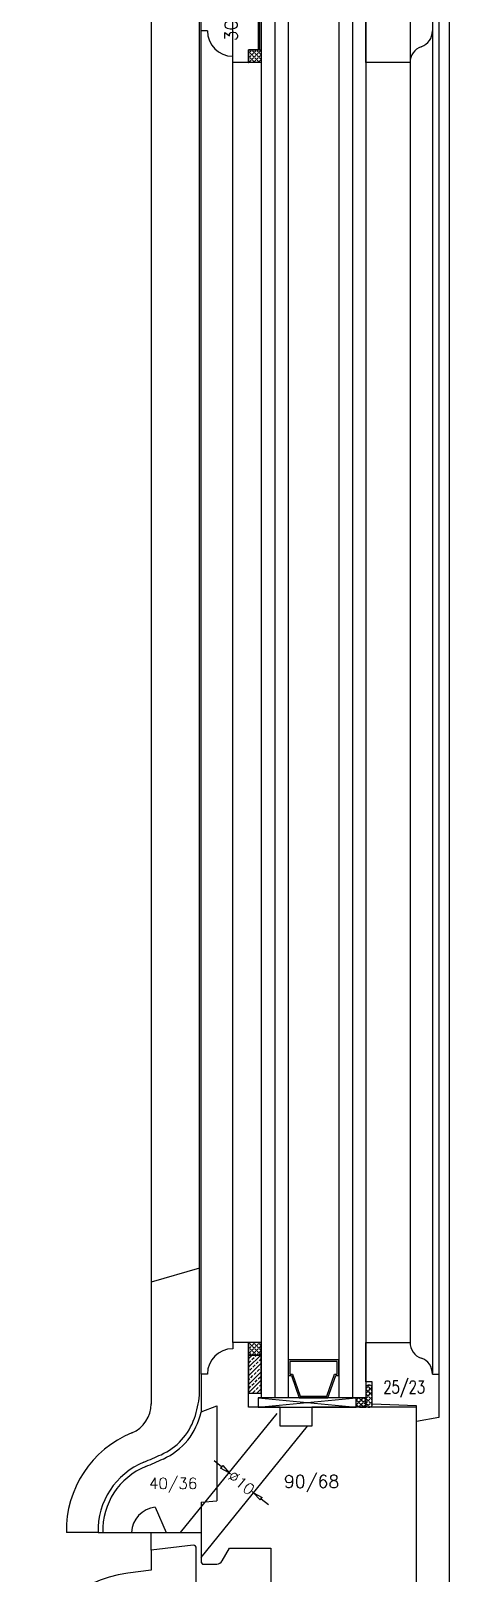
# Model space of a CAD drawing. Header units: millimetres. Extents: x -1007 to 7712, y -6262 to -71.
# Drawn here: x 5734.3 to 5866.3, y -2801.3 to -2314.4 of the extents above; entities that cross this region are included whole.
import ezdxf
from ezdxf.enums import TextEntityAlignment as Align

# ---------------------------------------------------------------- set-up
doc = ezdxf.new("R2010")
doc.units = ezdxf.units.MM
doc.layers.get('0').update_dxf_attribs({"color": 250})
doc.layers.add('dim', color=7, linetype='Continuous')
doc.styles.add('romans', font='romans.shx')
doc.dimstyles.new('Ech 1-1', dxfattribs={"dimtxt": 3.5, "dimasz": 3, "dimexe": 0.25, "dimexo": 0, "dimgap": 0.01, "dimtad": 0, "dimdec": 8, "dimzin": 12, "dimtxsty": 'romans', "dimblk": 'CLOSEDBLANK', "dimcen": 2.5, "dimclrd": 9, "dimclre": 9, "dimclrt": 6, "dimadec": 4, "dimazin": 3, "dimtfac": 1, "dimtdec": 8, "dimtmove": 0, "dimatfit": 3, "dimldrblk": 'CLOSEDBLANK', "dimfxl": 0, "dimarcsym": 0})

# ---------------------------------------------------------------- blocks, each defined once
blk = doc.blocks.new('_ClosedBlank')
at = {"color": 0, "linetype": 'ByBlock', "lineweight": -2}
for p, q in [((-1, 0.17), (0, 0)), ((-1, 0.17), (-1, -0.17)), ((0, 0), (-1, -0.17))]:
    blk.add_line(p, q, dxfattribs=at)
blk = doc.blocks.new('*D63')
at = {"layer": 'Defpoints', "color": 0, "transparency": 16777216}
for p in [(5796.74, -2769.66), (5804.51, -2775.96), (5804.57, -2775.89)]:
    blk.add_point(p, dxfattribs=at)
at = {"layer": 'dim', "color": 9, "lineweight": -2, "transparency": 16777216}
for p, q in [((5794.47, -2767.7), (5792.14, -2765.81)), ((5796.74, -2769.66), (5796.96, -2769.39)), ((5796.8, -2769.59), (5797.24, -2769.95)), ((5804.57, -2775.89), (5804.12, -2775.52)), ((5804.51, -2775.96), (5804.72, -2775.69)), ((5806.9, -2777.78), (5809.23, -2779.66))]:
    blk.add_line(p, q, dxfattribs=at)
at = {"layer": 'dim', "color": 9, "lineweight": -2, "transparency": 16777216, "xscale": 3, "yscale": 3, "zscale": 3}
for p, rotation in [((5796.8, -2769.59), 320.9680852208882), ((5804.57, -2775.89), 140.9680852208882)]:
    blk.add_blockref('_ClosedBlank', p, dxfattribs=dict(at, rotation=rotation))
at = {"layer": 'dim', "color": 6, "transparency": 16777216, "insert": (5800.68, -2772.74), "char_height": 3.5, "attachment_point": 5, "rotation": 320.9681, "style": 'romans'}
blk.add_mtext('%%c10', dxfattribs=at)
blk = doc.blocks.new('3')
for p, q in [((5118.41, 5707.47), (5118.41, 3387.47)), ((5024.41, 5690.47), (5024.41, 3457.96)), ((5039.61, 3460.8), (5039.61, 5678.47)), ((5059.11, 5634.97), (5059.11, 3459.97)), ((5063.36, 5634.97), (5063.36, 3459.97)), ((5067.61, 5634.97), (5067.61, 3459.97)), ((5083.61, 5634.97), (5083.61, 3459.97)), ((5087.86, 5634.97), (5087.86, 3459.97)), ((5092.11, 5634.97), (5092.11, 3459.97)), ((5040.11, 3467.47), (5040.11, 4325.47)), ((5113.11, 4325.47), (5113.11, 3467.71)), ((5115.11, 4325.47), (5115.11, 3467.47)), ((5050.11, 3477.47), (5050.11, 4315.47)), ((5106.11, 4315.47), (5106.11, 3477.47)), ((5092.11, 3881.47), (5092.11, 3911.47)), ((5058.11, 3907.47), (5058.11, 3885.47)), ((5058.11, 3907.47), (5058.11, 3885.47)), ((5058.71, 3885.47), (5058.71, 3907.47)), ((5040.11, 3891.47), (5040.11, 3901.47)), ((5042.11, 3891.47), (5040.11, 3891.47)), ((5058.11, 3885.47), (5055.11, 3885.47)), ((5055.11, 3885.47), (5055.11, 3881.47)), ((5055.11, 3885.47), (5059.11, 3885.47)), ((5055.11, 3881.47), (5055.11, 3885.47)), ((5058.11, 3885.47), (5058.71, 3885.47)), ((5059.11, 3885.47), (5059.11, 3881.47)), ((5050.11, 3881.47), (5050.11, 3883.47)), ((5055.11, 3881.47), (5050.11, 3881.47)), ((5059.11, 3881.47), (5055.11, 3881.47)), ((5106.11, 3881.47), (5092.11, 3881.47)), ((5039.61, 3500.9), (5024.41, 3496.47)), ((5055.11, 3477.47), (5050.11, 3477.47)), ((5050.11, 3477.47), (5050.11, 3475.47)), ((5055.11, 3456.97), (5055.11, 3477.47)), ((5059.11, 3477.47), (5055.11, 3477.47)), ((5055.11, 3477.47), (5055.11, 3473.47)), ((5059.11, 3473.47), (5059.11, 3477.47)), ((5092.11, 3464.97), (5092.11, 3477.47)), ((5092.11, 3477.47), (5106.11, 3477.47)), ((5055.11, 3473.47), (5059.11, 3473.47)), ((5059.11, 3473.47), (5055.11, 3473.47)), ((5055.11, 3473.47), (5055.11, 3461.47)), ((5059.11, 3461.47), (5059.11, 3473.47)), ((5083.61, 3471.97), (5067.61, 3471.97)), ((5067.61, 3471.97), (5067.61, 3466.97)), ((5083.11, 3471.47), (5068.11, 3471.47)), ((5068.11, 3471.47), (5068.11, 3467.47)), ((5083.11, 3467.47), (5083.11, 3471.47)), ((5083.61, 3466.97), (5083.61, 3471.97)), ((5042.11, 3467.47), (5040.11, 3467.47)), ((5040.11, 3467.47), (5040.11, 3455.46)), ((5067.61, 3466.97), (5068.61, 3466.97)), ((5068.11, 3467.47), (5068.96, 3467.47)), ((5068.61, 3466.97), (5071.04, 3459.97)), ((5068.96, 3467.47), (5071.4, 3460.47)), ((5079.82, 3460.47), (5082.25, 3467.47)), ((5080.17, 3459.97), (5082.61, 3466.97)), ((5082.25, 3467.47), (5083.11, 3467.47)), ((5082.61, 3466.97), (5083.61, 3466.97)), ((5113.11, 3467.47), (5115.11, 3467.47)), ((5115.11, 3467.47), (5115.11, 3453.72)), ((5094.11, 3464.97), (5092.11, 3464.97)), ((5092.11, 3463.47), (5092.11, 3457.48)), ((5094.11, 3457.97), (5094.11, 3464.97)), ((5094.11, 3457.48), (5094.11, 3463.47)), ((5040.11, 3455.55), (5045.11, 3457.47)), ((5045.11, 3457.47), (5045.11, 3427.47)), ((5055.11, 3461.47), (5059.11, 3461.47)), ((5065.11, 3456.97), (5055.11, 3456.97)), ((5058.11, 3456.97), (5089.11, 3459.97)), ((5058.11, 3459.97), (5089.11, 3456.97)), ((5089.11, 3459.97), (5058.11, 3459.97)), ((5058.11, 3459.97), (5058.11, 3456.97)), ((5058.11, 3456.97), (5089.11, 3456.97)), ((5092.11, 3459.97), (5059.11, 3459.97)), ((5065.11, 3450.97), (5065.11, 3456.97)), ((5071.04, 3459.97), (5080.17, 3459.97)), ((5071.4, 3460.47), (5079.82, 3460.47)), ((5075.11, 3456.97), (5075.11, 3450.97)), ((5108.11, 3456.97), (5075.11, 3456.97)), ((5089.11, 3456.97), (5089.11, 3459.97)), ((5092.11, 3459.97), (5090.11, 3459.97)), ((5090.11, 3456.97), (5092.11, 3456.97)), ((5092.11, 3456.97), (5092.11, 3459.97)), ((5108.11, 3457.47), (5094.11, 3457.97)), ((5108.11, 3452.47), (5108.11, 3457.47)), ((5108.11, 3387.96), (5108.11, 3456.97)), ((5033.67, 3417.47), (5064.11, 3455.01)), ((5115.11, 3453.72), (5108.11, 3452.47)), ((5040.11, 3409.53), (5073.71, 3450.97)), ((5075.11, 3450.97), (5065.11, 3450.97)), ((5025.61, 3425.47), (5029.11, 3417.47)), ((5040.11, 3427.04), (5045.11, 3427.47)), ((5040.11, 3427.04), (5040.11, 3417.47)), ((5007.61, 3417.47), (4997.61, 3417.47)), ((5007.61, 3417.47), (5009.11, 3417.47)), ((5009.11, 3417.47), (5018.11, 3417.47)), ((5018.11, 3417.47), (5029.11, 3417.47)), ((5024.41, 3411.89), (5024.41, 3417.47)), ((5037.61, 3413.47), (5024.41, 3411.89)), ((5029.11, 3417.47), (5040.11, 3417.47)), ((5040.11, 3417.47), (5040.11, 3407.97)), ((5024.41, 3411.89), (5024.41, 3405.52)), ((5038.61, 3387.47), (5038.61, 3412.47)), ((5046.79, 3408.47), (5049.11, 3412.47)), ((5049.11, 3412.47), (5062.11, 3412.47)), ((5062.11, 3412.47), (5062.11, 3397.97)), ((5024.41, 3405.52), (5016.97, 3404.61)), ((5040.11, 3407.97), (5040.61, 3407.47)), ((5040.61, 3407.47), (5045.06, 3407.47))]:
    blk.add_line(p, q)
at = {"linetype": 'Continuous'}
for p, q in [((5055.37, 3884.66), (5055.9, 3885.2)), ((5056.11, 3885.4), (5056.03, 3885.47)), ((5056.11, 3885.4), (5056.18, 3885.47)), ((5056.85, 3884.66), (5056.31, 3885.2)), ((5056.85, 3884.66), (5057.39, 3885.2)), ((5057.59, 3885.4), (5057.51, 3885.47)), ((5057.59, 3885.4), (5057.66, 3885.47)), ((5058.33, 3884.66), (5057.79, 3885.2)), ((5058.33, 3884.66), (5058.87, 3885.2)), ((5059.07, 3885.4), (5058.99, 3885.47)), ((5059.07, 3885.4), (5059.11, 3885.44)), ((5055.37, 3884.66), (5055.11, 3884.91)), ((5055.11, 3884.4), (5055.16, 3884.46)), ((5055.37, 3883.18), (5055.11, 3883.43)), ((5055.11, 3882.92), (5055.16, 3882.97)), ((5055.37, 3881.69), (5055.11, 3881.95)), ((5055.14, 3881.47), (5055.16, 3881.49)), ((5055.37, 3883.18), (5055.9, 3883.71)), ((5055.37, 3881.69), (5055.9, 3882.23)), ((5056.11, 3883.92), (5055.57, 3884.46)), ((5056.11, 3882.44), (5055.57, 3882.97)), ((5055.59, 3881.47), (5055.57, 3881.49)), ((5056.11, 3883.92), (5056.64, 3884.46)), ((5056.11, 3882.44), (5056.64, 3882.97)), ((5056.85, 3883.18), (5056.31, 3883.71)), ((5056.85, 3881.69), (5056.31, 3882.23)), ((5056.63, 3881.47), (5056.64, 3881.49)), ((5056.85, 3883.18), (5057.39, 3883.71)), ((5056.85, 3881.69), (5057.39, 3882.23)), ((5057.59, 3883.92), (5057.05, 3884.46)), ((5057.59, 3882.44), (5057.05, 3882.97)), ((5057.07, 3881.47), (5057.05, 3881.49)), ((5057.59, 3883.92), (5058.13, 3884.46)), ((5057.59, 3882.44), (5058.13, 3882.97)), ((5058.33, 3883.18), (5057.79, 3883.71)), ((5058.33, 3881.69), (5057.79, 3882.23)), ((5058.11, 3881.47), (5058.13, 3881.49)), ((5058.33, 3883.18), (5058.87, 3883.71)), ((5058.33, 3881.69), (5058.87, 3882.23)), ((5059.07, 3883.92), (5058.53, 3884.46)), ((5059.07, 3882.44), (5058.53, 3882.97)), ((5058.55, 3881.47), (5058.53, 3881.49)), ((5059.07, 3883.92), (5059.11, 3883.96)), ((5059.07, 3882.44), (5059.11, 3882.47)), ((5055.37, 3477.13), (5055.11, 3477.39)), ((5055.11, 3476.88), (5055.16, 3476.93)), ((5055.37, 3477.13), (5055.71, 3477.47)), ((5056.11, 3476.39), (5055.57, 3476.93)), ((5056.11, 3476.39), (5056.64, 3476.93)), ((5056.85, 3477.13), (5056.51, 3477.47)), ((5056.85, 3477.13), (5057.19, 3477.47)), ((5057.59, 3476.39), (5057.05, 3476.93)), ((5057.59, 3476.39), (5058.13, 3476.93)), ((5058.33, 3477.13), (5057.99, 3477.47)), ((5058.33, 3477.13), (5058.67, 3477.47)), ((5059.07, 3476.39), (5058.53, 3476.93)), ((5059.07, 3476.39), (5059.11, 3476.43)), ((5055.37, 3475.65), (5055.11, 3475.91)), ((5055.11, 3475.39), (5055.16, 3475.45)), ((5055.37, 3474.17), (5055.11, 3474.43)), ((5055.11, 3473.91), (5055.16, 3473.97)), ((5055.11, 3472.3), (5056.29, 3473.47)), ((5055.11, 3469.6), (5058.98, 3473.47)), ((5055.16, 3471), (5055.84, 3471.68)), ((5055.37, 3475.65), (5055.9, 3476.19)), ((5055.37, 3474.17), (5055.9, 3474.71)), ((5056.11, 3474.91), (5055.57, 3475.45)), ((5056.06, 3473.47), (5055.57, 3473.97)), ((5056.11, 3474.91), (5056.64, 3475.45)), ((5056.15, 3473.47), (5056.64, 3473.97)), ((5056.17, 3472.01), (5056.85, 3472.69)), ((5056.85, 3475.65), (5056.31, 3476.19)), ((5056.85, 3474.17), (5056.31, 3474.71)), ((5056.85, 3475.65), (5057.39, 3476.19)), ((5056.85, 3474.17), (5057.39, 3474.71)), ((5057.59, 3474.91), (5057.05, 3475.45)), ((5057.54, 3473.47), (5057.05, 3473.97)), ((5057.18, 3473.02), (5057.63, 3473.47)), ((5057.52, 3470.67), (5058.19, 3471.34)), ((5057.59, 3474.91), (5058.13, 3475.45)), ((5057.63, 3473.47), (5058.13, 3473.97)), ((5058.33, 3475.65), (5057.79, 3476.19)), ((5058.33, 3474.17), (5057.79, 3474.71)), ((5058.33, 3475.65), (5058.87, 3476.19)), ((5058.33, 3474.17), (5058.87, 3474.71)), ((5059.07, 3474.91), (5058.53, 3475.45)), ((5059.02, 3473.47), (5058.53, 3473.97)), ((5058.53, 3471.68), (5059.11, 3472.25)), ((5059.07, 3474.91), (5059.11, 3474.95)), ((5055.11, 3466.91), (5059.11, 3470.91)), ((5055.11, 3468.25), (5055.16, 3468.31)), ((5055.11, 3464.21), (5059.11, 3468.21)), ((5055.5, 3468.65), (5056.17, 3469.32)), ((5055.84, 3466.29), (5056.51, 3466.96)), ((5056.51, 3469.66), (5057.18, 3470.33)), ((5056.85, 3467.3), (5057.52, 3467.97)), ((5057.86, 3468.31), (5058.53, 3468.98)), ((5058.19, 3465.95), (5058.87, 3466.63)), ((5058.87, 3469.32), (5059.11, 3469.56)), ((5055.11, 3465.56), (5055.5, 3465.95)), ((5055.11, 3461.52), (5059.11, 3465.52)), ((5055.16, 3462.92), (5055.84, 3463.59)), ((5056.17, 3463.93), (5056.85, 3464.6)), ((5056.51, 3461.57), (5057.18, 3462.25)), ((5057.18, 3464.94), (5057.86, 3465.62)), ((5057.52, 3462.58), (5058.19, 3463.26)), ((5057.76, 3461.47), (5059.11, 3462.83)), ((5058.53, 3463.59), (5059.11, 3464.17)), ((5092.11, 3462.78), (5092.61, 3463.28)), ((5092.11, 3461.3), (5092.61, 3461.8)), ((5092.81, 3462), (5092.27, 3462.54)), ((5092.81, 3463.48), (5092.49, 3463.81)), ((5092.81, 3463.48), (5093.29, 3463.96)), ((5092.81, 3462), (5093.35, 3462.54)), ((5093.55, 3462.74), (5093.02, 3463.28)), ((5093.55, 3461.26), (5093.02, 3461.8)), ((5093.55, 3462.74), (5094.09, 3463.28)), ((5093.55, 3461.26), (5094.09, 3461.8)), ((5094.11, 3462.19), (5093.76, 3462.54)), ((5059.1, 3461.47), (5059.11, 3461.48)), ((5089.11, 3457.87), (5089.05, 3457.93)), ((5089.11, 3457.87), (5089.65, 3458.41)), ((5089.85, 3458.61), (5089.31, 3459.15)), ((5089.85, 3457.13), (5089.31, 3457.67)), ((5089.85, 3458.61), (5090.39, 3459.15)), ((5089.85, 3457.13), (5090.39, 3457.67)), ((5090.59, 3459.35), (5090.05, 3459.89)), ((5090.59, 3457.87), (5090.05, 3458.41)), ((5090.59, 3459.35), (5091.13, 3459.89)), ((5090.59, 3457.87), (5091.13, 3458.41)), ((5091.33, 3458.61), (5090.79, 3459.15)), ((5091.33, 3457.13), (5090.79, 3457.67)), ((5091.33, 3458.61), (5091.87, 3459.15)), ((5091.33, 3457.13), (5091.87, 3457.67)), ((5092.07, 3459.35), (5091.53, 3459.89)), ((5092.07, 3457.87), (5091.53, 3458.41)), ((5092.07, 3459.35), (5092.11, 3459.39)), ((5092.07, 3457.87), (5092.11, 3457.91)), ((5092.11, 3459.81), (5092.61, 3460.32)), ((5092.11, 3458.33), (5092.61, 3458.84)), ((5092.81, 3460.52), (5092.27, 3461.06)), ((5092.81, 3459.04), (5092.27, 3459.58)), ((5092.81, 3457.56), (5092.27, 3458.09)), ((5092.43, 3457.17), (5092.61, 3457.35)), ((5092.81, 3460.52), (5093.35, 3461.06)), ((5092.81, 3459.04), (5093.35, 3459.58)), ((5092.81, 3457.56), (5093.35, 3458.09)), ((5093.55, 3459.78), (5093.02, 3460.32)), ((5093.55, 3458.3), (5093.02, 3458.84)), ((5093.37, 3457), (5093.02, 3457.35)), ((5093.55, 3459.78), (5094.09, 3460.32)), ((5093.55, 3458.3), (5094.09, 3458.84)), ((5094.11, 3460.71), (5093.76, 3461.06)), ((5094.11, 3459.22), (5093.76, 3459.58)), ((5094.11, 3457.74), (5093.76, 3458.09))]:
    blk.add_line(p, q, dxfattribs=at)
for centre, radius, start, end in [((5050.11, 3891.47), 8, 180, 270), ((5107.95, 3891.36), 5.16, 288.7208, 1.2952), ((5111.26, 3881.59), 5.16, 108.7208, 181.2952), ((5111.26, 3477.36), 5.16, 178.7048, 251.2792), ((5050.11, 3467.47), 8, 90, 180), ((5107.95, 3467.59), 5.16, 358.7048, 71.2792), ((5093.11, 3462.72), 1.25, 36.8699, 143.1301), ((5014.55, 3458.02), 9.85, 292.2498, 0.3206), ((5006.79, 3464.14), 32.99, 341.243, 354.1937), ((5090.5, 3458.47), 1.55, 104.793, 255.207), ((5093.11, 3458.21), 1.23, 215.8841, 324.1159), ((5019.63, 3459.78), 19.43, 293.8837, 341.243), ((5019.63, 3459.78), 20.93, 293.906, 348.1082), ((5030.89, 3418.09), 33.29, 112.2498, 181.0559), ((4947.41, 3617.78), 183.15, 292.7657, 292.8244), ((5030.89, 3418.09), 23.29, 112.1503, 181.5094), ((5030.89, 3418.09), 21.79, 112.13, 181.6134), ((4947.41, 3617.78), 193.15, 292.751, 294.4949), ((4947.41, 3617.78), 194.65, 292.7486, 294.4926), ((5026.71, 3416.93), 8.61, 97.3159, 176.3793), ((5037.61, 3412.47), 1, 0, 90), ((5045.06, 3409.47), 2, 270, 329.8863), ((5021.22, 3369.87), 35, 96.9847, 174.0922)]:
    blk.add_arc(centre, radius, start, end)

msp = doc.modelspace()

# ---------------------------------------------------------------- block references
msp.add_blockref('3', (747.85072551, -6205.90190722))

# ---------------------------------------------------------------- texts
at = {"layer": 'dim', "style": 'romans'}
msp.add_text('30/18', height=4, rotation=90, dxfattribs=at).set_placement((5799.42472611, -2308.98167139), align=Align.CENTER)
at = {"layer": 'dim', "style": 'romans', "width": 0.75}
msp.add_text('25/23', height=4, dxfattribs=at).set_placement((5852.07504388, -2742.54230411), align=Align.MIDDLE_CENTER)
at = {"layer": 'dim', "style": 'romans'}
for s, height, p in [('90/68', 4, (5822.84634559, -2774.350016)), ('40/36', 3.5, (5779.16793514, -2774.70850464))]:
    msp.add_text(s, height=height, dxfattribs=at).set_placement(p, align=Align.CENTER)

# ---------------------------------------------------------------- dimensions: what is measured, and where the dimension line sits
at = {"layer": 'dim'}
dim = msp.add_aligned_dim(p1=(5796.7417468551, -2769.6581728257), p2=(5804.5096998366, -2775.9557046023), distance=0.090024742, text='%%c<>', dimstyle='Ech 1-1', dxfattribs=at)
dim.commit()
dim.dimension.update_dxf_attribs({"geometry": '*D63', "text_midpoint": (5800.6824167132, -2772.7370079177)})

doc.saveas('drawing.dxf')
